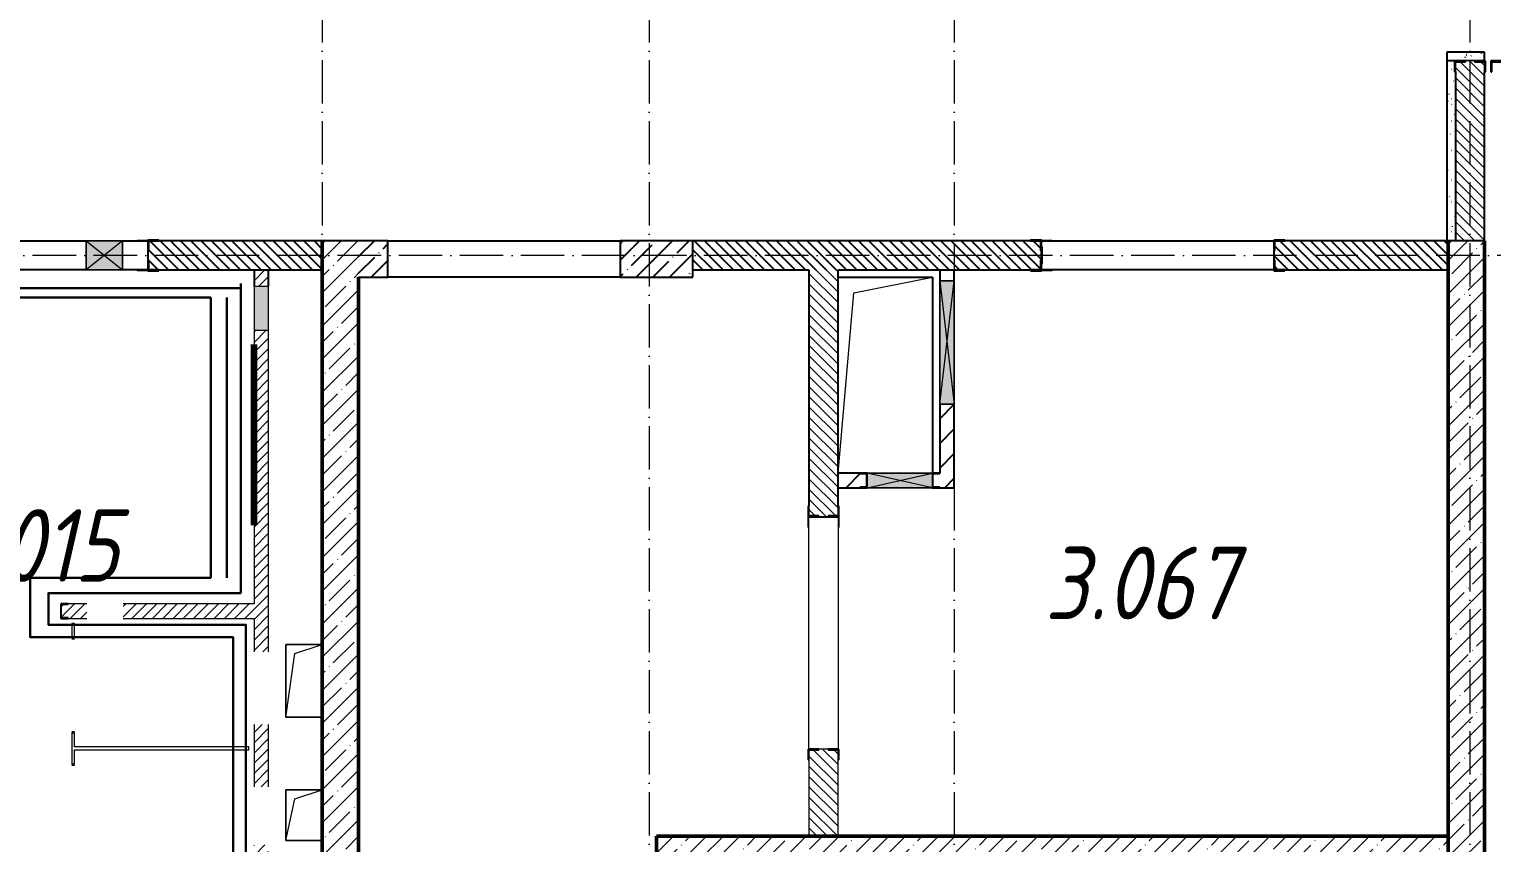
# Model space of a CAD drawing. Header units: millimetres. Extents: x -401725 to 250493, y 305116 to 802890.
# Drawn here: x 207112 to 217179, y 518052 to 523654 of the extents above; entities that cross this region are included whole.
import ezdxf

# ---------------------------------------------------------------- set-up
doc = ezdxf.new("R2010")
doc.units = ezdxf.units.MM
doc.linetypes.add('50_200_ШТРИХ_1Т_ш5_п1_п1_', pattern=[700, 500, -100, 0, -100])
for name, color, linetype, lineweight in [('20.5.4) СТ-11', 62, 'Continuous', 211), ('A-DETL-GENF-OTLN', 7, 'Continuous', 9), ('A-DOOR-OPNG-MCUT', 7, 'Continuous', 35), ('A-FLOR-____-OTLN', 7, 'Continuous', 9), ('A-GENM-____-MCUT', 7, 'Continuous', 25), ('A-GENM-____-OTLN', 7, 'Continuous', 9), ('A-GENM-____-OTLN-1', 7, 'Continuous', 25), ('A-GLAZ-____-OTLN', 7, 'Continuous', 9), ('A-WALL-____-MCUT', 7, 'Continuous', 13), ('A-WALL-____-MCUT-2', 7, 'Continuous', 50), ('A-WALL-____-PATT-1', 7, 'Continuous', 9), ('A-WALL-FNSH-MCUT-1', 7, 'Continuous', 9), ('B2.11)', 212, 'Continuous', 30), ('B2.12)', 4, 'Continuous', 30), ('B2.2.16)', 30, 'Continuous', 30), ('B2.6.2)', 162, 'Continuous', 30), ('I-WALL-____-OTLN', 7, 'Continuous', 9), ('S-GRID-____-OTLN-1', 7, '50_200_ШТРИХ_1Т_ш5_п1_п1_', 9), ('Марки помещений', 7, 'Continuous', 9)]:
    doc.layers.add(name, color=color, linetype=linetype, lineweight=lineweight)
doc.layers.add('A-DOOR-____-OTLN-1', color=7, linetype='Continuous', lineweight=9, true_color=0xffffff)
doc.layers.add('A-WALL-____-PATT-2', color=7, linetype='Continuous', lineweight=9, true_color=0x787878)
doc.styles.add('ISOCPEUR_I_2', font='isocpeui.ttf', dxfattribs={"width": 0.85, "height": 2.3})
pattern_1 = [(135, (142429.057, 459015.94), (-35.35534, -35.35534), [])]
pattern_2 = [(45, (142429.057, 459015.94), (-35.35534, 35.35534), [])]
pattern_3 = [(45, (142429.06, 459015.94), (-84.85281, 84.85281), [])]
pattern_4 = [(45, (142429.06, 459015.94), (-114.04925, 114.04925), []), (45, (142543.1, 459015.94), (-114.04925, 114.04925), [201.612, -40.322, 3.353, -36.97])]
pattern_5 = [(0, (142429.057, 459015.94), (203.2, 50.8), [3.353, -149.047, 3.353, -149.047, -812.8]), (0, (142429.057, 459015.94), (203.2, 50.8), [-304.8, 3.353, -301.447, 3.353, -149.047, -355.6]), (0, (142429.057, 459015.94), (203.2, 50.8), [-762, 3.353, -98.247, 3.353, -250.647]), (120, (142505.257, 459041.34), (-145.59409, 150.576362), [3.353, -149.047, 3.353, -149.047, -812.8]), (120, (142505.257, 459041.34), (-145.59409, 150.576362), [-304.8, 3.353, -301.447, 3.353, -149.047, -355.6]), (120, (142505.257, 459041.34), (-145.59409, 150.576362), [-762, 3.353, -98.247, 3.353, -250.647]), (240, (142530.657, 459142.94), (-57.60591, -201.376362), [3.353, -149.047, 3.353, -149.047, -812.8]), (240, (142530.657, 459142.94), (-57.60591, -201.376362), [-304.8, 3.353, -301.447, 3.353, -149.047, -355.6]), (240, (142530.657, 459142.94), (-57.60591, -201.376362), [-762, 3.353, -98.247, 3.353, -250.647])]

# ---------------------------------------------------------------- blocks, each defined once
blk = doc.blocks.new('DOR_ДУ_распашная__1Ст_Прямоугольная_ШЕР - Вн_650х2100h_Кабинки С_у-18405741-АР1_План отверстий 3 этажа в осях 1-64_Ю-ЯЯ')
at = {"layer": 'A-DOOR-OPNG-MCUT'}
for p, q in [((-325, -10), (-325, 10)), ((325, 10), (325, -10))]:
    blk.add_line(p, q, dxfattribs=at)
blk = doc.blocks.new('154_Стойка_СКБ_Уголок - СМ-2180_200-28268025-АР1_План отверстий 3 этажа в осях 1-64_Ю-ЯЯ')
at = {"layer": 'A-GENM-____-MCUT'}
for p, q in [((125, 156), (125, 81)), ((200, 156), (125, 156)), ((131, 81), (131, 150)), ((131, 150), (200, 150)), ((200, 150), (200, 156)), ((125, 81), (131, 81)), ((131, 19), (125, 19)), ((125, 19), (125, -56)), ((131, -50), (131, 19)), ((125, -56), (200, -56)), ((200, -50), (131, -50)), ((200, -56), (200, -50))]:
    blk.add_line(p, q, dxfattribs=at)
blk = doc.blocks.new('Стойка_Влож_Уголок_Опорный - Уголок-28213941-АР1_План отверстий 3 этажа в осях 1-64_Ю-ЯЯ')
at = {"layer": 'A-GENM-____-OTLN'}
for p, q in [((-212, -6), (-212, 0)), ((0, 0), (0, -6)), ((-212, -75), (-212, -6)), ((-212, -6), (-206, -6)), ((-212, -75), (-206, -75)), ((-6, -6), (0, -6)), ((-6, -75), (0, -75)), ((0, -6), (0, -75))]:
    blk.add_line(p, q, dxfattribs=at)
blk = doc.blocks.new('Фахверк_СКБ_Уголок - 200_3550-28267367-АР1_План отверстий 3 этажа в осях 1-64_Ю-ЯЯ')
at = {"layer": 'A-GENM-____-MCUT'}
for p, q in [((200, 156), (125, 156)), ((125, 156), (125, 81)), ((131, 81), (131, 150)), ((131, 150), (200, 150)), ((200, 150), (200, 156)), ((125, 81), (131, 81)), ((131, 19), (125, 19)), ((125, 19), (125, -56)), ((131, -50), (131, 19)), ((125, -56), (200, -56)), ((200, -50), (131, -50)), ((200, -56), (200, -50))]:
    blk.add_line(p, q, dxfattribs=at)
blk = doc.blocks.new('Стойка_Влож_Полоса боковая - Полоса-28213942-АР1_План отверстий 3 этажа в осях 1-64_Ю-ЯЯ')
at = {"layer": 'A-GENM-____-OTLN'}
for p, q in [((-5, 60), (0, 60)), ((-5, -60), (-5, 60)), ((0, -60), (-5, -60))]:
    blk.add_line(p, q, dxfattribs=at)
blk = doc.blocks.new('Фахверк_СКБ_Уголок - 200_3960-28268576-АР1_План отверстий 3 этажа в осях 1-64_Ю-ЯЯ')
at = {"layer": 'A-GENM-____-MCUT'}
for p, q in [((200, 156), (125, 156)), ((125, 156), (125, 81)), ((131, 81), (131, 150)), ((131, 150), (200, 150)), ((200, 150), (200, 156)), ((125, 81), (131, 81)), ((131, 19), (125, 19)), ((125, 19), (125, -56)), ((131, -50), (131, 19)), ((125, -56), (200, -56)), ((200, -50), (131, -50)), ((200, -56), (200, -50))]:
    blk.add_line(p, q, dxfattribs=at)
blk = doc.blocks.new('154_Стойка_СКБ_Уголок - СМ-2540_200-37126399-АР1_План отверстий 3 этажа в осях 1-64_Ю-ЯЯ')
at = {"layer": 'A-GENM-____-MCUT'}
for p, q in [((125, 156), (125, 81)), ((200, 156), (125, 156)), ((131, 81), (131, 150)), ((131, 150), (200, 150)), ((200, 150), (200, 156)), ((125, 81), (131, 81)), ((131, 19), (125, 19)), ((125, 19), (125, -56)), ((131, -50), (131, 19)), ((125, -56), (200, -56)), ((200, -50), (131, -50)), ((200, -56), (200, -50))]:
    blk.add_line(p, q, dxfattribs=at)
blk = doc.blocks.new('Стойка_Влож_Полоса боковая - Полоса-V164-АР1_План отверстий 3 этажа в осях 1-64_Ю-ЯЯ')
at = {"layer": 'A-GENM-____-OTLN'}
for p, q in [((-5, 60), (0, 60)), ((-5, -60), (-5, 60)), ((0, 31), (0, -31)), ((0, -60), (-5, -60))]:
    blk.add_line(p, q, dxfattribs=at)
blk = doc.blocks.new('АР_Перемычка - АР_Перемычка-37111637-АР1_План отверстий 3 этажа в осях 1-64_Ю-ЯЯ')
at = {"layer": 'A-GENM-____-OTLN'}
blk.add_line((-400, -100), (-392, -100), dxfattribs=at)
blk = doc.blocks.new('154_Фахверк_СКБ_Швеллер - Тип_100_3960-28331862-АР1_План отверстий 3 этажа в осях 1-64_Ю-ЯЯ')
at = {"layer": 'A-GENM-____-MCUT'}
for p, q in [((175, 50), (125, 50)), ((125, 50), (125, -50)), ((128, 47), (175, 47)), ((128, -47), (128, 47)), ((175, 47), (175, 50)), ((125, -50), (175, -50)), ((175, -47), (128, -47)), ((175, -50), (175, -47))]:
    blk.add_line(p, q, dxfattribs=at)
blk = doc.blocks.new('AR_Отверстие Ниша - Лючок-32402909-АР1_План отверстий 3 этажа в осях 1-64_Ю-ЯЯ')
at = {"layer": 'A-GLAZ-____-OTLN'}
blk.add_hatch(color=256, dxfattribs=at).paths.add_polyline_path([(150, -50), (150, 50), (-150, 50), (-150, -50)], flags=0)
for p, q in [((150, 50), (-150, 50)), ((-150, 50), (-150, -50)), ((150, -50), (150, 50)), ((-150, -50), (150, -50))]:
    blk.add_line(p, q, dxfattribs=at)
blk = doc.blocks.new('AR_Отверстие прямоугольное _в плите_ - AR_Отверстие прямоугольное _в плите_-30459243-АР1_План отверстий 3 этажа в осях 1-64_Ю-ЯЯ')
at = {"layer": 'A-GENM-____-OTLN'}
for p, q in [((125, 175), (-125, 175)), ((-125, 175), (-125, -175)), ((-125, -175), (-63, 112)), ((-63, 112), (125, 175)), ((-125, -175), (125, -175))]:
    blk.add_line(p, q, dxfattribs=at)
blk = doc.blocks.new('AR_Отверстие прямоугольное _в плите_ - AR_Отверстие прямоугольное _в плите_-30459229-АР1_План отверстий 3 этажа в осях 1-64_Ю-ЯЯ')
at = {"layer": 'A-GENM-____-OTLN'}
for p, q in [((125, 250), (-125, 250)), ((-125, 250), (-125, -250)), ((-63, 188), (125, 250)), ((-125, -250), (-63, 188)), ((-125, -250), (125, -250))]:
    blk.add_line(p, q, dxfattribs=at)
blk = doc.blocks.new('AR_Отверстие прямоугольное _в плите_ - AR_Отверстие прямоугольное _в плите_-V206-АР1_План отверстий 3 этажа в осях 1-64_Ю-ЯЯ')
at = {"layer": 'A-GENM-____-OTLN'}
for p, q in [((325, 675), (-325, 675)), ((-217, 567), (325, 675)), ((325, -675), (325, 675)), ((-325, -675), (-217, 567))]:
    blk.add_line(p, q, dxfattribs=at)
blk = doc.blocks.new('AR_Отверстие прямоугольное _в стене_ - AR_Отверстие прямоугольное _в стене__ОВ-36931939-АР1_План отверстий 3 этажа в осях 1-64_Ю-ЯЯ')
at = {"layer": 'A-GLAZ-____-OTLN'}
blk.add_hatch(color=256, dxfattribs=at).paths.add_polyline_path([(225, 50), (-225, 50), (-225, -50), (225, -50), (225, 47)], flags=0)
at = {"layer": 'A-DETL-GENF-OTLN'}
for p, q in [((-225, 50), (225, 50)), ((225, 50), (-225, -50)), ((-225, 50), (225, -50)), ((225, 50), (-225, 50)), ((225, -50), (-225, -50)), ((-225, -50), (225, -50))]:
    blk.add_line(p, q, dxfattribs=at)
blk = doc.blocks.new('AR_Отверстие прямоугольное _в стене_ - AR_Отверстие прямоугольное _в стене__ОВ-36933867-АР1_План отверстий 3 этажа в осях 1-64_Ю-ЯЯ')
at = {"layer": 'A-GLAZ-____-OTLN'}
blk.add_hatch(color=256, dxfattribs=at).paths.add_polyline_path([(-425, -50), (425, -50), (425, 50), (-425, 50)], flags=0)
at = {"layer": 'A-DETL-GENF-OTLN'}
for p, q in [((-425, -50), (-425, 50)), ((-425, 50), (425, 50)), ((425, 50), (-425, -50)), ((-425, 50), (425, -50)), ((425, 50), (-425, 50)), ((-425, 50), (-425, -50)), ((425, 50), (425, -50)), ((425, -50), (425, 50)), ((425, -50), (-425, -50)), ((-425, -50), (425, -50))]:
    blk.add_line(p, q, dxfattribs=at)
blk = doc.blocks.new('AR_Отверстие прямоугольное _в стене__БезПР - AR_Отверстие прямоугольное _в стене__БезПР-36427681-АР1_План отверстий 3 этажа в осях 1-64_Ю-ЯЯ')
at = {"layer": 'A-GLAZ-____-OTLN'}
blk.add_hatch(color=256, dxfattribs=at).paths.add_polyline_path([(125, -100), (125, 100), (-125, 100), (-125, -100)], flags=0)
at = {"layer": 'A-DETL-GENF-OTLN'}
for p, q in [((-125, -100), (-125, 100)), ((-125, 100), (125, 100)), ((125, 100), (-125, -100)), ((-125, 100), (125, -100)), ((125, 100), (-125, 100)), ((-125, 100), (-125, -100)), ((125, 100), (125, -100)), ((125, -100), (125, 100)), ((125, -100), (-125, -100)), ((-125, -100), (125, -100))]:
    blk.add_line(p, q, dxfattribs=at)
at = {"layer": 'A-GLAZ-____-OTLN'}
blk.add_line((125, 100), (-125, 100), dxfattribs=at)
blk = doc.blocks.new('154_Фахверк_СКБ_Швеллер - Тип_100_3960_зеркало-36793856-АР1_План отверстий 3 этажа в осях 1-64_Ю-ЯЯ')
at = {"layer": 'A-GENM-____-MCUT'}
for p, q in [((175, 50), (125, 50)), ((125, 50), (125, -50)), ((128, 47), (175, 47)), ((128, -47), (128, 47)), ((175, 47), (175, 50)), ((125, -50), (175, -50)), ((175, -47), (128, -47)), ((175, -50), (175, -47))]:
    blk.add_line(p, q, dxfattribs=at)
blk = doc.blocks.new('154_Фахверк_СКБ_Швеллер - Тип_100_3960-28318856-АР1_План отверстий 3 этажа в осях 1-64_Ю-ЯЯ')
at = {"layer": 'A-GENM-____-MCUT'}
for p, q in [((175, 50), (125, 50)), ((125, 50), (125, -50)), ((128, 47), (175, 47)), ((128, -47), (128, 47)), ((175, 47), (175, 50)), ((125, -50), (175, -50)), ((175, -47), (128, -47)), ((175, -50), (175, -47))]:
    blk.add_line(p, q, dxfattribs=at)

msp = doc.modelspace()

# ---------------------------------------------------------------- hatches: boundary and pattern name
h = msp.add_hatch()
h.set_pattern_fill('FP_156', color=256, style=0, pattern_type=2)
h.set_pattern_definition(pattern_5)
h.paths.add_polyline_path([(217089.0567, 523436.983), (217129.0567, 523436.983), (217129.0567, 523496.983), (216869.0567, 523496.983), (216869.0567, 523436.983), (216969.0567, 523436.983), (216969.0567, 523441.983), (217089.0567, 523441.983)], flags=0)
h = msp.add_hatch()
h.set_pattern_fill('FP_9', color=256, style=0, pattern_type=2)
h.set_pattern_definition(pattern_1)
h.paths.add_polyline_path([(209129.0567, 521996.983), (209129.0567, 522196.983), (207935.0567, 522196.983), (207935.0567, 522127.983), (207929.0567, 522127.983), (207929.0567, 522065.983), (207935.0567, 522065.983), (207935.0567, 521996.983), (208135.0567, 521996.983)], flags=0)
h.paths.add_polyline_path([(206179.0567, 521996.983), (206773.0567, 521996.983), (206773.0567, 522065.983), (206779.0567, 522065.983), (206779.0567, 522127.983), (206773.0567, 522127.983), (206773.0567, 522196.983), (206179.0567, 522196.983)], flags=0)
h = msp.add_hatch()
h.set_pattern_fill('FP_12', color=256, style=0, pattern_type=2)
h.set_pattern_definition(pattern_4)
h.paths.add_polyline_path([(211679.0567, 521946.983), (211679.0567, 522196.983), (211179.0567, 522196.983), (211179.0567, 521946.983)], flags=0)
h.paths.add_polyline_path([(209579.0567, 521946.983), (209578.6737, 522196.983), (209379.0567, 522196.983), (209379.0567, 521946.983), (209578.6737, 521946.983)], flags=0)
h = msp.add_hatch()
h.set_pattern_fill('FP_9', color=256, style=0, pattern_type=2)
h.set_pattern_definition(pattern_1)
h.paths.add_polyline_path([(216648.5309, 521996.983), (216879.0567, 521996.983), (216879.0567, 522196.983), (215685.0567, 522196.983), (215685.0567, 522127.983), (215679.0567, 522127.983), (215679.0567, 522065.983), (215685.0567, 522065.983), (215685.0567, 521996.983), (215754.0567, 521996.983)], flags=0)
h.paths.add_polyline_path([(214004.0567, 521996.983), (214073.0567, 521996.983), (214073.0567, 522065.983), (214079.0567, 522065.983), (214079.0567, 522127.983), (214073.0567, 522127.983), (214073.0567, 522196.983), (211679.0567, 522196.983), (211679.0567, 521996.983), (213113.6023, 521996.983)], flags=0)
h = msp.add_hatch()
h.set_pattern_fill('FP_7', color=256, style=0, pattern_type=2)
h.set_pattern_definition(pattern_3)
h.paths.add_polyline_path([(213379.0567, 520496.983), (213479.0567, 520496.983), (213479.0567, 521071.983), (213379.0567, 521071.983), (213379.0567, 520499.983)], flags=0)
h.paths.add_polyline_path([(213479.0567, 521921.983), (213479.0567, 521996.983), (213379.0567, 521996.983), (213379.0567, 521921.983), (213473.6996, 521921.983)], flags=0)
h = msp.add_hatch()
h.set_pattern_fill('FP_7', color=256, style=0, pattern_type=2)
h.set_pattern_definition(pattern_3)
h.paths.add_polyline_path([(212679.0567, 520496.983), (212829.0567, 520496.983), (212829.0567, 520499.983), (212876.0567, 520499.983), (212876.0567, 520593.983), (212829.0567, 520593.983), (212829.0567, 520596.983), (212679.0567, 520596.983), (212679.0567, 520499.983)], flags=0)
h.paths.add_polyline_path([(213379.0567, 520499.983), (213379.0567, 520593.983), (213332.0567, 520593.983), (213332.0567, 520499.983)], flags=0)
at = {"layer": 'A-WALL-____-PATT-1'}
h = msp.add_hatch(dxfattribs=at)
h.set_pattern_fill('FP_9', color=256, style=0, pattern_type=2)
h.set_pattern_definition(pattern_1)
h.paths.add_polyline_path([(217129.0567, 522196.983), (217129.0567, 523430.983), (217060.0567, 523430.983), (217060.0567, 523436.983), (216998.0567, 523436.983), (216998.0567, 523430.983), (216929.0567, 523430.983), (216929.0567, 522196.983)], flags=0)
h.paths.add_polyline_path([(217060.0567, 525656.983), (217060.0567, 525662.983), (217129.0567, 525662.983), (217129.0567, 526196.983), (216929.0567, 526196.983), (216929.0567, 525662.983), (216998.0567, 525662.983), (216998.0567, 525656.983)], flags=0)
h = msp.add_hatch(dxfattribs=at)
h.set_pattern_fill('FP_12', color=256, style=0, pattern_type=2)
h.set_pattern_definition(pattern_4)
h.paths.add_polyline_path([(209129.0567, 514696.983), (209379.0567, 514696.983), (209379.0567, 522196.983), (209129.0567, 522196.983), (209129.0567, 516239.3938)], flags=0)
h = msp.add_hatch(dxfattribs=at)
h.set_pattern_fill('FP_12', color=256, style=0, pattern_type=2)
h.set_pattern_definition(pattern_4)
h.paths.add_polyline_path([(216879.0567, 514196.983), (217129.0567, 514196.983), (217129.0567, 522196.983), (216879.0567, 522196.983), (216879.0567, 514624.9087)], flags=0)
h = msp.add_hatch(dxfattribs=at)
h.set_pattern_fill('FP_8', color=256, style=0, pattern_type=2)
h.set_pattern_definition(pattern_2)
h.paths.add_polyline_path([(208659.0567, 514446.983), (208759.0567, 514446.983), (208759.0567, 514546.983), (208659.0567, 514546.983)], flags=0)
h.paths.add_polyline_path([(208751.2897, 514846.983), (208759.0567, 514846.983), (208759.0567, 516996.983), (208756.0567, 516996.983), (208756.0567, 517043.983), (208662.0567, 517043.983), (208662.0567, 516996.983), (208659.0567, 516996.983), (208659.0567, 514846.983)], flags=0)
h.paths.add_polyline_path([(208756.0567, 517046.983), (208759.0567, 517046.983), (208759.0567, 518036.983), (208659.0567, 518036.983), (208659.0567, 517046.983), (208708.5713, 517046.983)], flags=0)
h.paths.add_polyline_path([(208681.581, 518436.983), (208759.0567, 518436.983), (208759.0567, 518866.983), (208659.0567, 518866.983), (208659.0567, 518436.983)], flags=0)
h.paths.add_polyline_path([(208759.0567, 519366.983), (208759.0567, 521581.983), (208659.0567, 521581.983), (208659.0567, 519366.983), (208663.5227, 519366.983)], flags=0)
h.paths.add_polyline_path([(208759.0567, 521881.983), (208759.0567, 521996.983), (208659.0567, 521996.983), (208659.0567, 521881.983), (208754.2651, 521881.983)], flags=0)
h = msp.add_hatch(dxfattribs=at)
h.set_pattern_fill('FP_9', color=256, style=0, pattern_type=2)
h.set_pattern_definition(pattern_1)
h.paths.add_polyline_path([(212548.0567, 518096.983), (212679.0567, 518096.983), (212679.0567, 518690.983), (212610.0567, 518690.983), (212610.0567, 518696.983), (212548.0567, 518696.983), (212548.0567, 518690.983), (212479.0567, 518690.983), (212479.0567, 518096.983)], flags=0)
h.paths.add_polyline_path([(212548.0567, 520296.983), (212610.0567, 520296.983), (212610.0567, 520302.983), (212679.0567, 520302.983), (212679.0567, 521996.983), (212479.0567, 521996.983), (212479.0567, 520302.983), (212548.0567, 520302.983)], flags=0)
h = msp.add_hatch(dxfattribs=at)
h.set_pattern_fill('FP_8', color=256, style=0, pattern_type=2)
h.set_pattern_definition(pattern_2)
h.paths.add_polyline_path([(207379.0567, 519596.983), (207509.0567, 519596.983), (207509.0567, 519696.983), (207379.0567, 519696.983), (207379.0567, 519693.983), (207332.0567, 519693.983), (207332.0567, 519599.983), (207379.0567, 519599.983)], flags=0)
h.paths.add_polyline_path([(207759.0567, 519596.983), (208659.0567, 519596.983), (208659.0567, 519696.983), (207759.0567, 519696.983)], flags=0)
h = msp.add_hatch(dxfattribs=at)
h.set_pattern_fill('FP_12', color=256, style=0, pattern_type=2)
h.set_pattern_definition(pattern_4)
h.paths.add_polyline_path([(216879.0567, 517846.983), (216879.0567, 518096.983), (211429.0567, 518096.983), (211429.0567, 517846.983), (216648.5309, 517846.983)], flags=0)
at = {"layer": 'A-WALL-____-PATT-2'}
h = msp.add_hatch(dxfattribs=at)
h.set_pattern_fill('FP_156', color=256, style=0, pattern_type=2)
h.set_pattern_definition(pattern_5)
h.paths.add_polyline_path([(216929.0567, 522196.983), (216929.0567, 523361.983), (216923.0567, 523361.983), (216923.0567, 523436.983), (216869.0567, 523436.983), (216869.0567, 522196.983)], flags=0)
h.paths.add_polyline_path([(216923.0567, 525656.983), (216923.0567, 525731.983), (216929.0567, 525731.983), (216929.0567, 526196.983), (216869.0567, 526196.983), (216869.0567, 525656.983)], flags=0)

# ---------------------------------------------------------------- linework, layer by layer
for p, q in [((216869.0567, 523496.983), (216869.0567, 522196.983)), ((217129.0567, 523496.983), (216869.0567, 523496.983)), ((216923.0567, 523436.983), (216869.0567, 523436.983)), ((217129.0567, 523436.983), (217129.0567, 523496.983)), ((216929.0567, 523361.983), (216929.0567, 522196.983)), ((217129.0567, 522196.983), (217129.0567, 523361.983)), ((206779.0567, 522196.983), (207504.0567, 522196.983)), ((207754.0567, 522196.983), (207929.0567, 522196.983)), ((209129.0567, 522196.983), (208004.0567, 522196.983)), ((209129.0567, 521996.983), (209129.0567, 522196.983)), ((209579.0567, 522196.983), (209129.0567, 522196.983)), ((209579.0567, 521946.983), (209579.0567, 522196.983)), ((209579.0567, 522196.983), (211179.0567, 522196.983)), ((211679.0567, 522196.983), (211179.0567, 522196.983)), ((211179.0567, 522196.983), (211179.0567, 521946.983)), ((214004.0567, 522196.983), (211679.0567, 522196.983)), ((211679.0567, 521946.983), (211679.0567, 522196.983)), ((214079.0567, 522196.983), (215679.0567, 522196.983)), ((216879.0567, 522196.983), (215754.0567, 522196.983)), ((216869.0567, 522196.983), (216879.0567, 522196.983)), ((216879.0567, 522196.983), (216879.0567, 522196.983)), ((217129.0567, 522196.983), (216879.0567, 522196.983)), ((207929.0567, 522127.983), (207929.0567, 522065.983)), ((214079.0567, 522065.983), (214079.0567, 522127.983)), ((215679.0567, 522127.983), (215679.0567, 522065.983)), ((207504.0567, 521996.983), (206779.0567, 521996.983)), ((207929.0567, 521996.983), (207754.0567, 521996.983)), ((208004.0567, 521996.983), (209129.0567, 521996.983)), ((208659.0567, 521996.983), (208659.0567, 521881.983)), ((208759.0567, 521881.983), (208759.0567, 521996.983)), ((211679.0567, 521996.983), (212479.0567, 521996.983)), ((212479.0567, 521996.983), (212479.0567, 520371.983)), ((212679.0567, 521996.983), (214004.0567, 521996.983)), ((212679.0567, 520371.983), (212679.0567, 521996.983)), ((213379.0567, 521996.983), (213379.0567, 521921.983)), ((213479.0567, 521921.983), (213479.0567, 521996.983)), ((215679.0567, 521996.983), (214079.0567, 521996.983)), ((215754.0567, 521996.983), (216879.0567, 521996.983)), ((209379.0567, 521946.983), (209579.0567, 521946.983)), ((211179.0567, 521946.983), (209579.0567, 521946.983)), ((211179.0567, 521946.983), (211679.0567, 521946.983)), ((212679.0567, 521946.983), (213329.0567, 521946.983)), ((213329.0567, 521946.983), (213329.0567, 520596.983)), ((213379.0567, 521071.983), (213379.0567, 520596.983)), ((213479.0567, 520496.983), (213479.0567, 521071.983)), ((212829.0567, 520596.983), (212679.0567, 520596.983)), ((212679.0567, 520496.983), (212829.0567, 520496.983)), ((213379.0567, 520496.983), (213479.0567, 520496.983)), ((212548.0567, 520296.983), (212610.0567, 520296.983))]:
    msp.add_line(p, q)
at = {"layer": '20.5.4) СТ-11'}
msp.add_lwpolyline([(208659.0567, 520239.6162), (208659.0567, 521484.1391)], dxfattribs=at)
at = {"layer": 'A-FLOR-____-OTLN'}
for p, q in [((208879.0567, 519416.983), (209129.0567, 519416.983)), ((208879.0567, 518916.983), (208879.0567, 519416.983)), ((209129.0567, 518916.983), (208879.0567, 518916.983)), ((208879.0567, 518416.983), (209129.0567, 518416.983)), ((208879.0567, 518066.983), (208879.0567, 518416.983)), ((209129.0567, 518066.983), (208879.0567, 518066.983))]:
    msp.add_line(p, q, dxfattribs=at)
at = {"layer": 'A-WALL-____-MCUT'}
for p, q in [((212610.0567, 518696.983), (212548.0567, 518696.983)), ((212479.0567, 518621.983), (212479.0567, 518096.983)), ((212679.0567, 518096.983), (212679.0567, 518621.983))]:
    msp.add_line(p, q, dxfattribs=at)
at = {"layer": 'A-WALL-____-MCUT-2'}
for p, q in [((209129.0567, 522196.983), (209129.0567, 514696.983)), ((216879.0567, 522196.983), (216879.0567, 514196.983)), ((217129.0567, 514196.983), (217129.0567, 522196.983)), ((209379.0567, 514696.983), (209379.0567, 521946.983)), ((216879.0567, 518096.983), (211429.0567, 518096.983)), ((211429.0567, 518096.983), (211429.0567, 517846.983))]:
    msp.add_line(p, q, dxfattribs=at)
at = {"layer": 'A-WALL-FNSH-MCUT-1'}
for p, q in [((208659.0567, 521581.983), (208659.0567, 519696.983)), ((208759.0567, 519366.983), (208759.0567, 521581.983)), ((207509.0567, 519696.983), (207379.0567, 519696.983)), ((208659.0567, 519696.983), (207759.0567, 519696.983)), ((207379.0567, 519596.983), (207509.0567, 519596.983)), ((207759.0567, 519596.983), (208659.0567, 519596.983)), ((208659.0567, 519596.983), (208659.0567, 519366.983)), ((207424.0567, 519561.983), (207404.0567, 519561.983)), ((207404.0567, 519561.983), (207404.0567, 519461.983)), ((207424.0567, 519461.983), (207424.0567, 519561.983)), ((207404.0567, 518811.983), (207404.0567, 518591.983)), ((207424.0567, 518711.983), (207424.0567, 518811.983)), ((208659.0567, 518866.983), (208659.0567, 518436.983)), ((208759.0567, 518436.983), (208759.0567, 518866.983)), ((208624.0567, 518711.983), (207424.0567, 518711.983)), ((207424.0567, 518691.983), (208624.0567, 518691.983)), ((207424.0567, 518591.983), (207424.0567, 518691.983)), ((208624.0567, 518691.983), (208624.0567, 518711.983))]:
    msp.add_line(p, q, dxfattribs=at)
at = {"layer": 'B2.11)'}
msp.add_lwpolyline([(208567.5854, 519771.3764), (207243.8478, 519771.3764), (207243.8478, 519553.6308), (208603.4164, 519553.6308), (208603.4164, 514580.634), (206374.5654, 514580.634), (206374.5654, 514811.1983), (206087.9989, 514811.1983), (206087.9989, 515618.4257), (206409.5122, 515618.4257), (206409.5122, 516465.3832), (206077.5064, 516465.3832), (206077.5064, 520372.769), (206533.3007, 520372.769), (206533.3007, 521871.4836), (208567.5854, 521871.4836)], dxfattribs=at)
at = {"layer": 'B2.12)'}
msp.add_lwpolyline([(208471.6131, 521806.5352), (208471.6131, 519876.9576)], dxfattribs=at)
at = {"layer": 'B2.2.16)'}
msp.add_lwpolyline([(208361.0038, 521806.5352), (206633.2621, 521806.5352), (206633.2621, 520263.8709), (206137.3115, 520263.8709), (206137.3115, 516545.4338), (206534.2386, 516545.4338), (206534.2386, 515516.8129), (206178.8323, 515516.8129), (206178.8323, 514907.1681), (206474.507, 514907.1681), (206474.507, 514648.1862), (208514.9533, 514648.1862), (208514.9533, 519467.7798), (207118.4914, 519467.7798), (207118.4914, 519876.6772), (208361.0038, 519876.6772), (208361.0038, 521806.5352)], dxfattribs=at)
at = {"layer": 'B2.6.2)'}
msp.add_lwpolyline([(208567.5854, 521903.8777), (208567.5854, 519771.3764)], dxfattribs=at)
at = {"layer": 'I-WALL-____-OTLN'}
for p, q in [((212479.0567, 518696.983), (212479.0567, 520296.983)), ((212679.0567, 520296.983), (212679.0567, 518696.983))]:
    msp.add_line(p, q, dxfattribs=at)
at = {"layer": 'S-GRID-____-OTLN-1', "color": 251, "ltscale": 0.6, "true_color": 0x636466}
for p, q in [((209129.0567, 549908.7924), (209129.0567, 511907.5288)), ((211379.0567, 549908.7924), (211379.0567, 511907.5288)), ((213479.0567, 549908.7924), (213479.0567, 498996.983)), ((217029.0567, 549908.7924), (217029.0567, 499287.1661)), ((246503.4633, 522096.983), (137760.2865, 522096.983))]:
    msp.add_line(p, q, dxfattribs=at)

# ---------------------------------------------------------------- block references
for name, p, rotation in [('154_Стойка_СКБ_Уголок - СМ-2540_200-37126399-АР1_План отверстий 3 этажа в осях 1-64_Ю-ЯЯ', (216979.0567, 523561.983), 269.9999999999998), ('Стойка_Влож_Полоса боковая - Полоса-V164-АР1_План отверстий 3 этажа в осях 1-64_Ю-ЯЯ', (217029.0567, 523436.983), 269.9999999999998), ('154_Стойка_СКБ_Уголок - СМ-2540_200-37126399-АР1_План отверстий 3 этажа в осях 1-64_Ю-ЯЯ', (217229.0567, 523561.983), 270), ('АР_Перемычка - АР_Перемычка-37111637-АР1_План отверстий 3 этажа в осях 1-64_Ю-ЯЯ', (217029.0567, 523436.983), 89.99999999999986), ('Стойка_Влож_Уголок_Опорный - Уголок-28213941-АР1_План отверстий 3 этажа в осях 1-64_Ю-ЯЯ', (207929.0567, 521990.983), 269.9999999999995), ('154_Стойка_СКБ_Уголок - СМ-2180_200-28268025-АР1_План отверстий 3 этажа в осях 1-64_Ю-ЯЯ', (214204.0567, 522146.983), 180), ('Стойка_Влож_Уголок_Опорный - Уголок-28213941-АР1_План отверстий 3 этажа в осях 1-64_Ю-ЯЯ', (214079.0567, 522202.983), 89.99999999999955), ('Стойка_Влож_Полоса боковая - Полоса-28213942-АР1_План отверстий 3 этажа в осях 1-64_Ю-ЯЯ', (214079.0567, 522096.983), 180), ('AR_Отверстие прямоугольное _в стене_ - AR_Отверстие прямоугольное _в стене__ОВ-36933867-АР1_План отверстий 3 этажа в осях 1-64_Ю-ЯЯ', (213429.0567, 521496.983), 90), ('AR_Отверстие Ниша - Лючок-32402909-АР1_План отверстий 3 этажа в осях 1-64_Ю-ЯЯ', (208709.0567, 521731.983), 270.0000000000001), ('154_Фахверк_СКБ_Швеллер - Тип_100_3960-28318856-АР1_План отверстий 3 этажа в осях 1-64_Ю-ЯЯ', (213004.0567, 520546.983), 180), ('AR_Отверстие прямоугольное _в стене_ - AR_Отверстие прямоугольное _в стене__ОВ-36931939-АР1_План отверстий 3 этажа в осях 1-64_Ю-ЯЯ', (213104.0567, 520546.983), 180), ('154_Стойка_СКБ_Уголок - СМ-2180_200-28268025-АР1_План отверстий 3 этажа в осях 1-64_Ю-ЯЯ', (212629.0567, 520171.983), 89.9999999999999)]:
    msp.add_blockref(name, p, dxfattribs=dict(rotation=rotation))
for name, p in [('AR_Отверстие прямоугольное _в стене__БезПР - AR_Отверстие прямоугольное _в стене__БезПР-36427681-АР1_План отверстий 3 этажа в осях 1-64_Ю-ЯЯ', (207629.0567, 522096.983)), ('154_Стойка_СКБ_Уголок - СМ-2180_200-28268025-АР1_План отверстий 3 этажа в осях 1-64_Ю-ЯЯ', (207804.0567, 522046.983)), ('Фахверк_СКБ_Уголок - 200_3550-28267367-АР1_План отверстий 3 этажа в осях 1-64_Ю-ЯЯ', (215554.0567, 522046.983)), ('AR_Отверстие прямоугольное _в плите_ - AR_Отверстие прямоугольное _в плите_-V206-АР1_План отверстий 3 этажа в осях 1-64_Ю-ЯЯ', (213004.0567, 521271.983)), ('154_Фахверк_СКБ_Швеллер - Тип_100_3960_зеркало-36793856-АР1_План отверстий 3 этажа в осях 1-64_Ю-ЯЯ', (213204.0567, 520546.983)), ('Стойка_Влож_Уголок_Опорный - Уголок-28213941-АР1_План отверстий 3 этажа в осях 1-64_Ю-ЯЯ', (212685.0567, 520296.983))]:
    msp.add_blockref(name, p)
at = {"layer": 'A-DOOR-____-OTLN-1', "rotation": 270}
for p in [(207414.0567, 519136.983), (207414.0567, 518266.983)]:
    msp.add_blockref('DOR_ДУ_распашная__1Ст_Прямоугольная_ШЕР - Вн_650х2100h_Кабинки С_у-18405741-АР1_План отверстий 3 этажа в осях 1-64_Ю-ЯЯ', p, dxfattribs=at)
at = {"layer": 'A-GENM-____-OTLN'}
for name, p in [('AR_Отверстие прямоугольное _в плите_ - AR_Отверстие прямоугольное _в плите_-30459229-АР1_План отверстий 3 этажа в осях 1-64_Ю-ЯЯ', (209004.0567, 519166.983)), ('AR_Отверстие прямоугольное _в плите_ - AR_Отверстие прямоугольное _в плите_-30459243-АР1_План отверстий 3 этажа в осях 1-64_Ю-ЯЯ', (209004.0567, 518241.983))]:
    msp.add_blockref(name, p, dxfattribs=at)
at = {"layer": 'A-GENM-____-OTLN-1'}
msp.add_blockref('154_Фахверк_СКБ_Швеллер - Тип_100_3960-28331862-АР1_План отверстий 3 этажа в осях 1-64_Ю-ЯЯ', (207204.0567, 519646.983), dxfattribs=at)
at = {"layer": 'A-GENM-____-OTLN-1', "rotation": 269.9999999999999}
msp.add_blockref('Фахверк_СКБ_Уголок - 200_3960-28268576-АР1_План отверстий 3 этажа в осях 1-64_Ю-ЯЯ', (212529.0567, 518821.983), dxfattribs=at)

# ---------------------------------------------------------------- texts
at = {"layer": 'Марки помещений', "char_height": 500, "attachment_point": 1, "style": 'ISOCPEUR_I_2'}
for s, insert, width in [('3.015', (206492.5429, 520349.0549), 737.5525), ('3.067', (214101.739, 520091.0549), 785.65375)]:
    msp.add_mtext(s, dxfattribs=dict(at, insert=insert, width=width))

doc.saveas('drawing.dxf')
